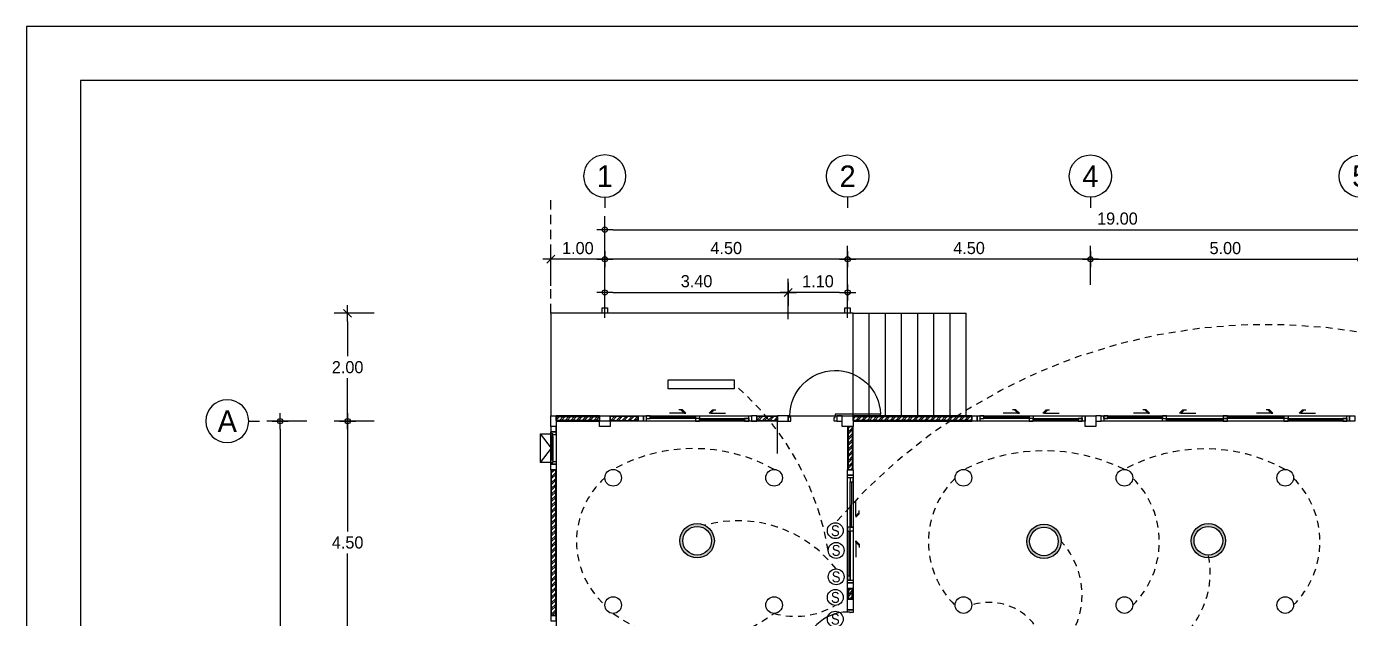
# Model space of a CAD drawing. Header units: inches. Extents: x -1366 to 1207, y -585 to 2554.
# Drawn here: x 657.51 to 682.05, y 2031.86 to 2042.84 of the extents above; entities that cross this region are included whole.
import ezdxf
from ezdxf.enums import TextEntityAlignment as Align

# ---------------------------------------------------------------- set-up
doc = ezdxf.new("R2010")
doc.units = ezdxf.units.IN
doc.header["$MEASUREMENT"] = 0
doc.header["$PDSIZE"] = 0.05
doc.linetypes.add('01-TOI$0$HIDDEN2', pattern=[0.1875, 0.125, -0.0625])
doc.linetypes.add('HIDDEN', pattern=[0.375, 0.25, -0.125])
doc.layers.get('0').update_dxf_attribs({"linetype": 'CONTINUOUS'})
doc.layers.get('DEFPOINTS').update_dxf_attribs({"linetype": 'CONTINUOUS'})
doc.layers.add('A-WALL', color=2, linetype='CONTINUOUS', lineweight=13)
doc.layers.add('Bodr A3', color=13, linetype='CONTINUOUS', plot=False)
for name, color, linetype in [('COLM', 3, 'CONTINUOUS'), ('DIM', 7, 'CONTINUOUS'), ('DIMS-BUBL', 5, 'CONTINUOUS'), ('DOOR', 7, 'CONTINUOUS'), ('DOOR_SWNG', 1, 'CONTINUOUS'), ('Floor-2', 9, 'CONTINUOUS'), ('GRID', 5, 'HIDDEN'), ('GRID-BUBL', 5, 'CONTINUOUS'), ('GRID-TEXT', 3, 'CONTINUOUS'), ('HEAD', 7, 'CONTINUOUS'), ('ID-LOOSE', 42, 'CONTINUOUS'), ('LAMP', 2, 'CONTINUOUS'), ('Stair-1', 6, 'CONTINUOUS'), ('TEXT', 4, 'CONTINUOUS'), ('WALL', 7, 'CONTINUOUS'), ('WALL_HATC', 251, 'CONTINUOUS'), ('wind', 7, 'CONTINUOUS')]:
    doc.layers.add(name, color=color, linetype=linetype)
doc.styles.add('cordia', font='CordiaUPC.ttf')
doc.styles.get("Standard").update_dxf_attribs({"font": 'CordiaUPC.ttf'})
doc.styles.add('style10', font='THSarabun.ttf')
doc.styles.add('style5', font='THSarabun.ttf')
doc.dimstyles.new('C-C100', dxfattribs={"dimtxt": 0.225, "dimasz": 0.15, "dimexe": 0.25, "dimexo": 0, "dimgap": 0.09, "dimtad": 1, "dimtih": 1, "dimtoh": 1, "dimzin": 0, "dimdsep": 46, "dimtxsty": 'style10', "dimblk1": 'B-2', "dimblk2": 'B-2', "dimsah": 1, "dimcen": 0.09, "dimdle": 0.18, "dimclrd": 1, "dimclre": 7, "dimclrt": 4, "dimadec": 0, "dimazin": 0, "dimtfac": 1, "dimtix": 1, "dimtmove": 2, "dimatfit": 3, "dimldrblk": 'B-2', "dimfxl": 1, "dimtolj": 1, "dimtzin": 0, "dimarcsym": 0})
doc.dimstyles.new('C-CC100', dxfattribs={"dimtxt": 0.225, "dimasz": 0.15, "dimexe": 0.25, "dimexo": 0, "dimgap": 0.09, "dimtad": 1, "dimtih": 1, "dimtoh": 1, "dimzin": 0, "dimdsep": 46, "dimtxsty": 'style10', "dimblk1": 'B-2', "dimblk2": 'B-2', "dimsah": 1, "dimcen": 0.09, "dimdle": 0.18, "dimclrd": 1, "dimclre": 7, "dimclrt": 2, "dimadec": 0, "dimazin": 0, "dimtfac": 1, "dimtix": 1, "dimtmove": 2, "dimatfit": 3, "dimldrblk": 'B-2', "dimfxl": 1, "dimtolj": 1, "dimtzin": 0, "dimarcsym": 0})
doc.dimstyles.new('C-L100', dxfattribs={"dimtxt": 0.225, "dimasz": 0.15, "dimexe": 0.25, "dimexo": 0, "dimgap": 0.09, "dimtad": 1, "dimtih": 1, "dimtoh": 1, "dimzin": 0, "dimdsep": 46, "dimtxsty": 'style10', "dimblk1": 'B-2', "dimblk2": 'B-3', "dimsah": 1, "dimcen": 0.09, "dimdle": 0.18, "dimclrd": 1, "dimclre": 7, "dimclrt": 4, "dimadec": 0, "dimazin": 0, "dimtfac": 1, "dimtix": 1, "dimtmove": 2, "dimatfit": 3, "dimldrblk": 'B-2', "dimfxl": 1, "dimtolj": 1, "dimtzin": 0, "dimarcsym": 0})

# ---------------------------------------------------------------- blocks, each defined once
blk = doc.blocks.new('B-2')
at = {"layer": 'DIM'}
blk.add_line((-1, 0), (1, 0), dxfattribs=at)
at = {"layer": 'DIM', "color": 2}
blk.add_line((0, 1), (0, -1), dxfattribs=at)
blk.add_circle((0, 0), 0.325, dxfattribs=at)
blk = doc.blocks.new('*D591')
at = {"layer": 'DEFPOINTS', "color": 0, "transparency": 16777216}
for p in [(663.462, 2035.518), (663.955, 2035.518), (663.955, 2031.018)]:
    blk.add_point(p, dxfattribs=at)
at = {"layer": 'DIM', "color": 7, "lineweight": -2, "transparency": 16777216}
for p, q in [((663.955, 2035.518), (663.212, 2035.518)), ((663.955, 2031.018), (663.212, 2031.018))]:
    blk.add_line(p, q, dxfattribs=at)
at = {"layer": 'DIM', "color": 1, "lineweight": -2, "transparency": 16777216}
for p, q in [((663.462, 2035.368), (663.462, 2033.474)), ((663.462, 2031.168), (663.462, 2033.062))]:
    blk.add_line(p, q, dxfattribs=at)
at = {"layer": 'DIM', "color": 1, "lineweight": -2, "transparency": 16777216, "xscale": 0.15, "yscale": 0.15, "zscale": 0.15}
for p, rotation in [((663.462, 2035.518), 90), ((663.462, 2031.018), 270)]:
    blk.add_blockref('B-2', p, dxfattribs=dict(at, rotation=rotation))
at = {"layer": 'DIM', "color": 4, "transparency": 16777216, "insert": (663.462, 2033.268), "char_height": 0.225, "attachment_point": 5, "style": 'style10'}
blk.add_mtext('\\A1;4.50', dxfattribs=at)
blk = doc.blocks.new('*D592')
at = {"layer": 'DEFPOINTS', "color": 0, "transparency": 16777216}
for p in [(687.229, 2039.068), (668.229, 2038.486), (687.229, 2038.486)]:
    blk.add_point(p, dxfattribs=at)
at = {"layer": 'DIM', "color": 7, "lineweight": -2, "transparency": 16777216}
for p, q in [((668.229, 2038.486), (668.229, 2039.318)), ((687.229, 2038.486), (687.229, 2039.318))]:
    blk.add_line(p, q, dxfattribs=at)
at = {"layer": 'DIM', "color": 1, "lineweight": -2, "transparency": 16777216}
blk.add_line((668.379, 2039.068), (687.079, 2039.068), dxfattribs=at)
at = {"layer": 'DIM', "color": 1, "lineweight": -2, "transparency": 16777216, "xscale": 0.15, "yscale": 0.15, "zscale": 0.15, "rotation": 180}
blk.add_blockref('B-2', (668.229, 2039.068), dxfattribs=at)
at = {"layer": 'DIM', "color": 1, "lineweight": -2, "transparency": 16777216, "xscale": 0.15, "yscale": 0.15, "zscale": 0.15}
blk.add_blockref('B-2', (687.229, 2039.068), dxfattribs=at)
at = {"layer": 'DIM', "color": 2, "transparency": 16777216, "insert": (677.729, 2039.273), "char_height": 0.225, "attachment_point": 5, "style": 'style10'}
blk.add_mtext('\\A1;19.00', dxfattribs=at)
blk = doc.blocks.new('*D593')
at = {"layer": 'DEFPOINTS', "color": 0, "transparency": 16777216}
for p in [(668.229, 2038.521), (668.229, 2038.028), (672.729, 2038.048)]:
    blk.add_point(p, dxfattribs=at)
at = {"layer": 'DIM', "color": 7, "lineweight": -2, "transparency": 16777216}
for p, q in [((668.229, 2038.028), (668.229, 2038.771)), ((672.729, 2038.048), (672.729, 2038.771))]:
    blk.add_line(p, q, dxfattribs=at)
at = {"layer": 'DIM', "color": 1, "lineweight": -2, "transparency": 16777216}
blk.add_line((672.579, 2038.521), (668.379, 2038.521), dxfattribs=at)
at = {"layer": 'DIM', "color": 1, "lineweight": -2, "transparency": 16777216, "xscale": 0.15, "yscale": 0.15, "zscale": 0.15, "rotation": 180}
blk.add_blockref('B-2', (668.229, 2038.521), dxfattribs=at)
at = {"layer": 'DIM', "color": 1, "lineweight": -2, "transparency": 16777216, "xscale": 0.15, "yscale": 0.15, "zscale": 0.15}
blk.add_blockref('B-2', (672.729, 2038.521), dxfattribs=at)
at = {"layer": 'DIM', "color": 4, "transparency": 16777216, "insert": (670.479, 2038.727), "char_height": 0.225, "attachment_point": 5, "style": 'style10'}
blk.add_mtext('\\A1;4.50', dxfattribs=at)
blk = doc.blocks.new('S-BBUP')
at = {"layer": 'GRID-BUBL'}
blk.add_line((0, 0.25), (0, 0), dxfattribs=at)
blk.add_circle((0, 0.75), 0.5, dxfattribs=at)
at = {"layer": 'GRID-TEXT'}
blk.add_attdef('X', text='', height=0.5, dxfattribs=at).set_placement((0, 0.75), align=Align.MIDDLE)
blk = doc.blocks.new('*D594')
at = {"layer": 'DEFPOINTS', "color": 0, "transparency": 16777216}
for p in [(672.729, 2038.521), (672.729, 2038.028), (677.229, 2038.048)]:
    blk.add_point(p, dxfattribs=at)
at = {"layer": 'DIM', "color": 7, "lineweight": -2, "transparency": 16777216}
for p, q in [((672.729, 2038.028), (672.729, 2038.771)), ((677.229, 2038.048), (677.229, 2038.771))]:
    blk.add_line(p, q, dxfattribs=at)
at = {"layer": 'DIM', "color": 1, "lineweight": -2, "transparency": 16777216}
blk.add_line((677.079, 2038.521), (672.879, 2038.521), dxfattribs=at)
at = {"layer": 'DIM', "color": 1, "lineweight": -2, "transparency": 16777216, "xscale": 0.15, "yscale": 0.15, "zscale": 0.15, "rotation": 180}
blk.add_blockref('B-2', (672.729, 2038.521), dxfattribs=at)
at = {"layer": 'DIM', "color": 1, "lineweight": -2, "transparency": 16777216, "xscale": 0.15, "yscale": 0.15, "zscale": 0.15}
blk.add_blockref('B-2', (677.229, 2038.521), dxfattribs=at)
at = {"layer": 'DIM', "color": 4, "transparency": 16777216, "insert": (674.979, 2038.727), "char_height": 0.225, "attachment_point": 5, "style": 'style10'}
blk.add_mtext('\\A1;4.50', dxfattribs=at)
blk = doc.blocks.new('*D596')
at = {"layer": 'DEFPOINTS', "color": 0, "transparency": 16777216}
for p in [(662.212, 2035.518), (662.705, 2035.518), (662.705, 2020.018)]:
    blk.add_point(p, dxfattribs=at)
at = {"layer": 'DIM', "color": 7, "lineweight": -2, "transparency": 16777216}
for p, q in [((662.705, 2035.518), (661.962, 2035.518)), ((662.705, 2020.018), (661.962, 2020.018))]:
    blk.add_line(p, q, dxfattribs=at)
at = {"layer": 'DIM', "color": 1, "lineweight": -2, "transparency": 16777216}
for p, q in [((662.212, 2035.368), (662.212, 2027.973)), ((662.212, 2020.168), (662.212, 2027.563))]:
    blk.add_line(p, q, dxfattribs=at)
at = {"layer": 'DIM', "color": 1, "lineweight": -2, "transparency": 16777216, "xscale": 0.15, "yscale": 0.15, "zscale": 0.15}
for p, rotation in [((662.212, 2035.518), 90), ((662.212, 2020.018), 270)]:
    blk.add_blockref('B-2', p, dxfattribs=dict(at, rotation=rotation))
at = {"layer": 'DIM', "color": 2, "transparency": 16777216, "insert": (662.212, 2027.768), "char_height": 0.225, "attachment_point": 5, "style": 'style10'}
blk.add_mtext('\\A1;15.50', dxfattribs=at)
blk = doc.blocks.new('B-3')
at = {"layer": 'DIM'}
blk.add_line((-1, 0), (1, 0), dxfattribs=at)
at = {"layer": 'DIM', "color": 7}
blk.add_line((-0.49, -0.49), (0.49, 0.49), dxfattribs=at)
blk = doc.blocks.new('*D598')
at = {"layer": 'DEFPOINTS', "color": 0, "transparency": 16777216}
for p in [(667.229, 2038.521), (667.229, 2038.028), (668.229, 2038.048)]:
    blk.add_point(p, dxfattribs=at)
at = {"layer": 'DIM', "color": 7, "lineweight": -2, "transparency": 16777216}
for p, q in [((667.229, 2038.028), (667.229, 2038.771)), ((668.229, 2038.048), (668.229, 2038.771))]:
    blk.add_line(p, q, dxfattribs=at)
at = {"layer": 'DIM', "color": 1, "lineweight": -2, "transparency": 16777216}
blk.add_line((668.079, 2038.521), (667.379, 2038.521), dxfattribs=at)
at = {"layer": 'DIM', "color": 1, "lineweight": -2, "transparency": 16777216, "xscale": 0.15, "yscale": 0.15, "zscale": 0.15}
blk.add_blockref('B-2', (668.229, 2038.521), dxfattribs=at)
at = {"layer": 'DIM', "color": 1, "lineweight": -2, "transparency": 16777216, "xscale": 0.15, "yscale": 0.15, "zscale": 0.15, "rotation": 180}
blk.add_blockref('B-3', (667.229, 2038.521), dxfattribs=at)
at = {"layer": 'DIM', "color": 4, "transparency": 16777216, "insert": (667.729, 2038.726), "char_height": 0.225, "attachment_point": 5, "style": 'style10'}
blk.add_mtext('\\A1;1.00', dxfattribs=at)
blk = doc.blocks.new('*D603')
at = {"layer": 'DEFPOINTS', "color": 0, "transparency": 16777216}
for p in [(671.629, 2038.09), (671.629, 2037.905), (672.729, 2037.433)]:
    blk.add_point(p, dxfattribs=at)
at = {"layer": 'DIM', "color": 7, "lineweight": -2, "transparency": 16777216}
for p, q in [((671.629, 2038.09), (671.629, 2037.655)), ((672.729, 2037.433), (672.729, 2038.155))]:
    blk.add_line(p, q, dxfattribs=at)
at = {"layer": 'DIM', "color": 1, "lineweight": -2, "transparency": 16777216}
blk.add_line((672.579, 2037.905), (671.779, 2037.905), dxfattribs=at)
at = {"layer": 'DIM', "color": 1, "lineweight": -2, "transparency": 16777216, "xscale": 0.15, "yscale": 0.15, "zscale": 0.15, "rotation": 180}
blk.add_blockref('B-3', (671.629, 2037.905), dxfattribs=at)
at = {"layer": 'DIM', "color": 1, "lineweight": -2, "transparency": 16777216, "xscale": 0.15, "yscale": 0.15, "zscale": 0.15}
blk.add_blockref('B-2', (672.729, 2037.905), dxfattribs=at)
at = {"layer": 'DIM', "color": 4, "transparency": 16777216, "insert": (672.179, 2038.11), "char_height": 0.225, "attachment_point": 5, "style": 'style10'}
blk.add_mtext('\\A1;1.10', dxfattribs=at)
blk = doc.blocks.new('*D604')
at = {"layer": 'DEFPOINTS', "color": 0, "transparency": 16777216}
for p in [(671.629, 2037.905), (668.229, 2037.433), (671.629, 2037.412)]:
    blk.add_point(p, dxfattribs=at)
at = {"layer": 'DIM', "color": 7, "lineweight": -2, "transparency": 16777216}
for p, q in [((668.229, 2037.433), (668.229, 2038.155)), ((671.629, 2037.412), (671.629, 2038.155))]:
    blk.add_line(p, q, dxfattribs=at)
at = {"layer": 'DIM', "color": 1, "lineweight": -2, "transparency": 16777216}
blk.add_line((668.379, 2037.905), (671.479, 2037.905), dxfattribs=at)
at = {"layer": 'DIM', "color": 1, "lineweight": -2, "transparency": 16777216, "xscale": 0.15, "yscale": 0.15, "zscale": 0.15, "rotation": 180}
blk.add_blockref('B-2', (668.229, 2037.905), dxfattribs=at)
at = {"layer": 'DIM', "color": 1, "lineweight": -2, "transparency": 16777216, "xscale": 0.15, "yscale": 0.15, "zscale": 0.15}
blk.add_blockref('B-3', (671.629, 2037.905), dxfattribs=at)
at = {"layer": 'DIM', "color": 4, "transparency": 16777216, "insert": (669.929, 2038.112), "char_height": 0.225, "attachment_point": 5, "style": 'style10'}
blk.add_mtext('\\A1;3.40', dxfattribs=at)
blk = doc.blocks.new('*D605')
at = {"layer": 'DEFPOINTS', "color": 0, "transparency": 16777216}
for p in [(682.229, 2038.521), (677.229, 2038.048), (682.229, 2038.028)]:
    blk.add_point(p, dxfattribs=at)
at = {"layer": 'DIM', "color": 7, "lineweight": -2, "transparency": 16777216}
for p, q in [((677.229, 2038.048), (677.229, 2038.771)), ((682.229, 2038.028), (682.229, 2038.771))]:
    blk.add_line(p, q, dxfattribs=at)
at = {"layer": 'DIM', "color": 1, "lineweight": -2, "transparency": 16777216}
blk.add_line((677.379, 2038.521), (682.079, 2038.521), dxfattribs=at)
at = {"layer": 'DIM', "color": 1, "lineweight": -2, "transparency": 16777216, "xscale": 0.15, "yscale": 0.15, "zscale": 0.15, "rotation": 180}
blk.add_blockref('B-2', (677.229, 2038.521), dxfattribs=at)
at = {"layer": 'DIM', "color": 1, "lineweight": -2, "transparency": 16777216, "xscale": 0.15, "yscale": 0.15, "zscale": 0.15}
blk.add_blockref('B-2', (682.229, 2038.521), dxfattribs=at)
at = {"layer": 'DIM', "color": 4, "transparency": 16777216, "insert": (679.729, 2038.726), "char_height": 0.225, "attachment_point": 5, "style": 'style10'}
blk.add_mtext('\\A1;5.00', dxfattribs=at)
blk = doc.blocks.new('*D610')
at = {"layer": 'DEFPOINTS', "color": 0, "transparency": 16777216}
for p in [(663.462, 2037.518), (663.955, 2037.518), (663.955, 2035.518)]:
    blk.add_point(p, dxfattribs=at)
at = {"layer": 'DIM', "color": 7, "lineweight": -2, "transparency": 16777216}
for p, q in [((663.955, 2037.518), (663.212, 2037.518)), ((663.955, 2035.518), (663.212, 2035.518))]:
    blk.add_line(p, q, dxfattribs=at)
at = {"layer": 'DIM', "color": 1, "lineweight": -2, "transparency": 16777216}
for p, q in [((663.462, 2037.368), (663.462, 2036.723)), ((663.462, 2035.668), (663.462, 2036.313))]:
    blk.add_line(p, q, dxfattribs=at)
at = {"layer": 'DIM', "color": 1, "lineweight": -2, "transparency": 16777216, "xscale": 0.15, "yscale": 0.15, "zscale": 0.15}
for name, p, rotation in [('B-3', (663.462, 2037.518), 90), ('B-2', (663.462, 2035.518), 270)]:
    blk.add_blockref(name, p, dxfattribs=dict(at, rotation=rotation))
at = {"layer": 'DIM', "color": 4, "transparency": 16777216, "insert": (663.462, 2036.518), "char_height": 0.225, "attachment_point": 5, "style": 'style10'}
blk.add_mtext('\\A1;2.00', dxfattribs=at)
blk = doc.blocks.new('DR090SL2')
at = {"layer": 'DOOR'}
for points in [[(-0.41, 0.87), (-0.38, 0.87), (-0.38, 0.05), (-0.41, 0.05)], [(-0.41, 0.05), (-0.45, 0.05), (-0.45, -0.05), (-0.4, -0.05), (-0.4, 0.01), (-0.41, 0.01)], [(0.4, 0), (0.4, 0.01), (0.41, 0.01), (0.41, 0.05), (0.45, 0.05), (0.45, -0.05), (0.4, -0.05), (0.4, 0.01)]]:
    blk.add_lwpolyline(points, close=True, dxfattribs=at)
at = {"layer": 'DOOR_SWNG'}
blk.add_arc((-0.41, 0.05), 0.82, 0, 87.9033, dxfattribs=at)
blk = doc.blocks.new('DR090SL1')
at = {"layer": 'DOOR'}
for points in [[(-0.42, 0.05), (-1.26, 0.05), (-1.26, 0.08), (-0.42, 0.08)], [(-0.45, 0.05), (-0.45, -0.05), (-0.4, -0.05), (-0.4, 0.02), (-0.42, 0.02), (-0.42, 0.05)], [(0.45, 0.05), (0.45, -0.05), (0.4, -0.05), (0.4, 0.02), (0.42, 0.02), (0.42, 0.05)]]:
    blk.add_lwpolyline(points, close=True, dxfattribs=at)
at = {"layer": 'DOOR', "color": 15}
blk.add_arc((-0.42, 0.05), 0.84, 0, 177.9533, dxfattribs=at)
blk = doc.blocks.new('e1')
at = {"layer": 'LAMP'}
h = blk.add_hatch(color=3, dxfattribs=at)
h.paths.add_polyline_path([(98.262, 91.067, 1), (98.562, 91.067, 1)])
h.paths.add_polyline_path([(98.537, 91.067, -1), (98.287, 91.067, -1)], flags=16)
for radius in [0.15, 0.125]:
    blk.add_circle((98.412, 91.067), radius, dxfattribs=at)

msp = doc.modelspace()

# ---------------------------------------------------------------- hatches: boundary and pattern name
at = {"layer": 'WALL_HATC'}
h = msp.add_hatch(dxfattribs=at)
h.set_pattern_fill('ANSI32', color=256, scale=0.2, angle=0.00305, style=0)
h.set_pattern_definition([(224.99694, (653.544645, 2043.92917), (0.05303017, -0.05303585), []), (224.99694, (653.50929, 2043.92917), (0.05303017, -0.05303585), [])])
h.paths.add_polyline_path([(667.3285, 2035.6032), (668.1285, 2035.6032), (668.1285, 2035.5332), (667.3285, 2035.5332)])
h = msp.add_hatch(dxfattribs=at)
h.set_pattern_fill('ANSI32', color=256, scale=0.2, angle=0.00764, style=0)
h.set_pattern_definition([(45.00764, (684.317584, 2040.80048), (-0.05304008, 0.05302594), []), (45.00764, (684.35294, 2040.800485), (-0.05304008, 0.05302594), [])])
h.paths.add_polyline_path([(668.3285, 2035.5332), (668.8452, 2035.5333), (668.8452, 2035.6033), (668.3285, 2035.6032)])
h = msp.add_hatch(dxfattribs=at)
h.set_pattern_fill('ANSI32', color=256, scale=0.2, angle=0.00764, style=0)
h.set_pattern_definition([(45.00764, (686.91759, 2040.80049), (-0.05304008, 0.05302594), []), (45.00764, (686.95294, 2040.8005), (-0.05304008, 0.05302594), [])])
h.paths.add_polyline_path([(671.0452, 2035.5333), (671.4285, 2035.5333), (671.4285, 2035.6033), (671.0452, 2035.6033)])
h = msp.add_hatch(dxfattribs=at)
h.set_pattern_fill('ANSI32', color=256, scale=0.2, angle=179.99236, style=0)
h.set_pattern_definition([(45.00764, (689.06759, 2040.800485), (-0.05304008, 0.05302594), []), (45.00764, (689.10295, 2040.80049), (-0.05304008, 0.05302594), [])])
h.paths.add_polyline_path([(675.0285, 2035.5332), (672.8285, 2035.5332), (672.8285, 2035.6032), (675.0285, 2035.6033)])
h = msp.add_hatch(dxfattribs=at)
h.set_pattern_fill('ANSI32', color=256, scale=0.2, angle=360, style=0)
h.set_pattern_definition([(45, (2420.38635, 2257.8401), (-0.0530330086, 0.0530330086), []), (45, (2420.421705, 2257.8401), (-0.0530330086, 0.0530330086), [])])
h.paths.add_polyline_path([(672.7436, 2034.6182), (672.7435, 2035.4182), (672.8135, 2035.4182), (672.8136, 2034.6182)])
h = msp.add_hatch(dxfattribs=at)
h.set_pattern_fill('ANSI32', color=256, scale=0.2, angle=360, style=0)
h.set_pattern_definition([(45, (673.33546, 2032.413), (-0.053033, 0.053033), []), (45, (673.37081, 2032.413), (-0.053033, 0.053033), [])])
h.paths.add_polyline_path([(667.2435, 2031.9182), (667.2435, 2034.6183), (667.3135, 2034.6183), (667.3135, 2031.9182)])
h = msp.add_hatch(dxfattribs=at)
h.set_pattern_fill('ANSI32', color=256, scale=0.2, angle=179.99694, style=0)
h.set_pattern_definition([(224.99694, (639.76179, 2041.39834), (0.05303018, -0.05303584), []), (224.99694, (639.72643, 2041.398344), (0.05303018, -0.05303584), [])])
h.paths.add_polyline_path([(672.8135, 2032.2182), (672.8135, 2032.4182), (672.7435, 2032.4182), (672.7435, 2032.2182)])

# ---------------------------------------------------------------- linework, layer by layer
at = {"lineweight": 30}
msp.add_lwpolyline([(669.4002, 2036.2846), (670.6242, 2036.2846), (670.6242, 2036.1186), (669.4002, 2036.1186)], close=True, dxfattribs=at)
at = {"color": 1, "lineweight": 25}
for centre in [(668.3832, 2034.4687), (671.365, 2034.4687), (674.8757, 2034.4687), (677.8576, 2034.4687), (680.8394, 2034.4687), (668.3832, 2032.1092), (671.365, 2032.1092), (674.8757, 2032.1092), (677.8576, 2032.1092), (680.8394, 2032.1092)]:
    msp.add_circle(centre, 0.1542, dxfattribs=at)
at = {"color": 1}
for centre in [(672.5003, 2033.4875), (672.5154, 2033.1216), (672.5154, 2032.6314), (672.5003, 2032.2505), (672.5003, 2031.8468)]:
    msp.add_circle(centre, 0.147, dxfattribs=at)
at = {"layer": 'Bodr A3'}
msp.add_lwpolyline([(657.5103, 2013.1357), (699.5103, 2013.1357), (699.5103, 2042.8357), (657.5103, 2042.8357)], close=True, dxfattribs=at)
at = {"layer": 'COLM'}
for points in [[(668.2785, 2037.6182), (668.2785, 2037.5182), (668.1785, 2037.5182), (668.1785, 2037.6182)], [(672.7785, 2037.6182), (672.7785, 2037.5182), (672.6785, 2037.5182), (672.6785, 2037.6182)], [(668.3285, 2035.6182), (668.3285, 2035.4182), (668.1285, 2035.4182), (668.1285, 2035.6182)], [(672.8285, 2035.6182), (672.8285, 2035.4182), (672.6285, 2035.4182), (672.6285, 2035.6182)], [(677.3285, 2035.6182), (677.3285, 2035.4182), (677.1285, 2035.4182), (677.1285, 2035.6182)]]:
    msp.add_lwpolyline(points, close=True, dxfattribs=at)
at = {"layer": 'Floor-2'}
msp.add_line((671.6585, 2035.6183), (672.4985, 2035.6183), dxfattribs=at)
msp.add_lwpolyline([(672.8285, 2035.6182), (672.8285, 2037.5182), (667.2285, 2037.5182), (667.2285, 2035.6182)], dxfattribs=at)
at = {"layer": 'GRID', "ltscale": 0.7}
msp.add_line((667.2285, 2037.5182), (667.2285, 2039.6693), dxfattribs=at)
at = {"layer": 'HEAD', "color": 5}
msp.add_lwpolyline([(658.5103, 2016.2083), (698.5103, 2016.2083), (698.5103, 2041.8357), (658.5103, 2041.8357)], close=True, dxfattribs=at)
at = {"layer": 'ID-LOOSE'}
msp.add_lwpolyline([(671.4285, 2034.9183), (671.4285, 2035.5183), (667.3285, 2035.5183), (667.3285, 2031.1182), (667.9285, 2031.1182)], dxfattribs=at)
at = {"layer": 'Stair-1'}
for p, q in [((672.8285, 2037.5182), (674.9285, 2037.5182)), ((673.1285, 2035.6182), (673.1285, 2037.5182)), ((673.4285, 2035.6183), (673.4285, 2037.5182)), ((673.7285, 2035.6183), (673.7285, 2037.5183)), ((674.0285, 2035.6183), (674.0285, 2037.5183)), ((674.3285, 2035.6183), (674.3285, 2037.5183)), ((674.6285, 2035.6183), (674.6285, 2037.5183)), ((674.9285, 2035.6183), (674.9285, 2037.5182))]:
    msp.add_line(p, q, dxfattribs=at)
at = {"layer": 'WALL'}
for points in [[(667.3285, 2035.4183), (667.2285, 2035.4183), (667.2285, 2035.6182), (667.3285, 2035.6182)], [(668.1285, 2035.6182), (667.3285, 2035.6182), (667.3285, 2035.5182), (668.1285, 2035.5182)], [(668.3285, 2035.6182), (668.8452, 2035.6183), (668.8452, 2035.5183), (668.3285, 2035.5182)], [(668.9452, 2035.5182), (668.8452, 2035.5182), (668.8452, 2035.6183), (668.9452, 2035.6183)], [(670.9452, 2035.5182), (671.0452, 2035.5182), (671.0452, 2035.6182), (670.9452, 2035.6182)], [(671.0452, 2035.6183), (671.4285, 2035.6183), (671.4285, 2035.5183), (671.0452, 2035.5183)], [(671.6285, 2035.5183), (671.6285, 2035.6183), (671.4285, 2035.6183), (671.4285, 2035.5183)], [(672.5285, 2035.5183), (672.6285, 2035.5183), (672.6285, 2035.6182), (672.5285, 2035.6182)], [(675.0285, 2035.6183), (672.8285, 2035.6182), (672.8285, 2035.5182), (675.0285, 2035.5183)], [(675.0285, 2035.5183), (675.0285, 2035.6183), (675.1285, 2035.6183), (675.1285, 2035.5183)], [(677.3285, 2035.6182), (677.3285, 2035.5182), (677.4285, 2035.5182), (677.4285, 2035.6182)], [(682.1285, 2035.6182), (682.1285, 2035.5182), (682.0285, 2035.5182), (682.0285, 2035.6182)], [(667.2285, 2035.4183), (667.2285, 2035.3183), (667.3285, 2035.3183), (667.3285, 2035.4183)], [(672.8286, 2034.6182), (672.8285, 2035.4182), (672.7285, 2035.4182), (672.7286, 2034.6182)], [(667.2285, 2034.6183), (667.2285, 2034.7183), (667.3285, 2034.7183), (667.3285, 2034.6183)], [(667.3285, 2031.9182), (667.3285, 2034.6183), (667.2285, 2034.6183), (667.2285, 2031.9182)], [(672.7286, 2034.6182), (672.8286, 2034.6182), (672.8286, 2034.5182), (672.7286, 2034.5182)], [(672.8285, 2032.4182), (672.7285, 2032.4182), (672.7285, 2032.5182), (672.8285, 2032.5182)], [(672.8285, 2032.4182), (672.8285, 2032.2182), (672.7285, 2032.2182), (672.7285, 2032.4182)], [(672.8285, 2032.0182), (672.7285, 2032.0182), (672.7285, 2032.2182), (672.8285, 2032.2182)], [(667.3285, 2031.8182), (667.3285, 2031.9182), (667.2285, 2031.9182), (667.2285, 2031.8182)]]:
    msp.add_lwpolyline(points, close=True, dxfattribs=at)
at = {"layer": 'WALL', "color": 0, "linetype": '01-TOI$0$HIDDEN2'}
for centre, radius, start, end in [((680.4905, 2026.7906), 10.5206, 71.04817, 139.41893), ((667.2531, 2032.2586), 5.1876, 9.57609, 49.47025), ((669.8741, 2031.9471), 3.0632, 60.87493, 119.12507), ((679.3485, 2031.9083), 3.0971, 61.22393, 118.77607), ((676.3709, 2031.5962), 3.3722, 63.84086, 116.1672), ((669.2931, 2033.289), 1.5888, 132.049, 227.951), ((675.8805, 2033.2813), 1.654, 134.49725, 225.50275), ((676.8525, 2033.2848), 1.654, 314.49725, 45.50275), ((679.8288, 2033.2848), 1.654, 314.49725, 45.50275), ((670.6994, 2031.3809), 2.2915, 37.58042, 105.682), ((675.6166, 2032.2978), 1.4576, 319.48962, 42.84489), ((677.8266, 2032.704), 1.6213, 247.61178, 11.805), ((671.7604, 2033.3462), 1.4463, 254.13644, 300.77236), ((675.3498, 2031.0987), 1.0599, 13.89812, 107.56372), ((669.8741, 2033.9391), 2.4818, 233.07711, 306.92289)]:
    msp.add_arc(centre, radius, start, end, dxfattribs=at)
at = {"layer": 'WALL_HATC'}
for points in [[(667.3285, 2035.6032), (668.1285, 2035.6032), (668.1285, 2035.5332), (667.3285, 2035.5332), (667.3285, 2035.6032)], [(672.8135, 2032.2182), (672.8135, 2032.4182), (672.7435, 2032.4182), (672.7435, 2032.2182), (672.8135, 2032.2182)]]:
    msp.add_lwpolyline(points, dxfattribs=at)
for points in [[(668.3285, 2035.5332), (668.8452, 2035.5333), (668.8452, 2035.6033), (668.3285, 2035.6032)], [(671.0452, 2035.5333), (671.4285, 2035.5333), (671.4285, 2035.6033), (671.0452, 2035.6033)], [(675.0285, 2035.5332), (672.8285, 2035.5332), (672.8285, 2035.6032), (675.0285, 2035.6033)], [(672.7436, 2034.6182), (672.7435, 2035.4182), (672.8135, 2035.4182), (672.8136, 2034.6182)], [(667.2435, 2031.9182), (667.2435, 2034.6183), (667.3135, 2034.6183), (667.3135, 2031.9182)]]:
    msp.add_lwpolyline(points, close=True, dxfattribs=at)
at = {"layer": 'wind'}
for p, q in [((669.9077, 2035.5933), (669.0702, 2035.5933)), ((669.9827, 2035.5433), (670.8202, 2035.5433)), ((676.091, 2035.5933), (675.2535, 2035.5933)), ((676.166, 2035.5433), (677.0035, 2035.5433)), ((678.566, 2035.5932), (677.5535, 2035.5932)), ((678.641, 2035.5432), (679.691, 2035.5432)), ((680.816, 2035.5932), (679.766, 2035.5932)), ((680.891, 2035.5432), (681.9035, 2035.5432)), ((672.8035, 2033.5557), (672.8036, 2034.3932)), ((672.7535, 2033.4807), (672.7536, 2032.6432))]:
    msp.add_line(p, q, dxfattribs=at)
at = {"layer": 'wind', "color": 8}
for p, q in [((669.6994, 2035.6683), (669.4266, 2035.6683)), ((670.191, 2035.6683), (670.4638, 2035.6683)), ((675.8827, 2035.6683), (675.6099, 2035.6683)), ((676.3743, 2035.6683), (676.6472, 2035.6683)), ((678.2975, 2035.6683), (678.0247, 2035.6683)), ((678.9096, 2035.6683), (679.1824, 2035.6683)), ((680.5805, 2035.6682), (680.3077, 2035.6682)), ((681.1266, 2035.6682), (681.3994, 2035.6682)), ((672.8786, 2033.7641), (672.8786, 2034.0369)), ((672.8786, 2033.2724), (672.8786, 2032.9996))]:
    msp.add_line(p, q, dxfattribs=at)
at = {"layer": 'wind', "color": 8, "linetype": 'Continuous'}
for p, q in [((667.2285, 2035.2333), (667.2285, 2034.8033)), ((667.2635, 2035.2333), (667.2635, 2034.8033))]:
    msp.add_line(p, q, dxfattribs=at)
at = {"layer": 'wind', "color": 8}
for points in [[(669.6375, 2035.7301), (669.6994, 2035.6683), (669.7277, 2035.6683), (669.6658, 2035.7301), (669.6375, 2035.7301), (669.6027, 2035.7301)], [(670.2529, 2035.7301), (670.191, 2035.6683), (670.1627, 2035.6683), (670.2246, 2035.7301), (670.2529, 2035.7301), (670.2877, 2035.7301)], [(675.8208, 2035.7301), (675.8827, 2035.6683), (675.911, 2035.6683), (675.8491, 2035.7301), (675.8208, 2035.7301), (675.786, 2035.7301)], [(676.4362, 2035.7301), (676.3743, 2035.6683), (676.3461, 2035.6683), (676.4079, 2035.7301), (676.4362, 2035.7301), (676.4711, 2035.7301)], [(678.2356, 2035.7301), (678.2975, 2035.6683), (678.3258, 2035.6683), (678.2639, 2035.7301), (678.2356, 2035.7301), (678.2008, 2035.7301)], [(678.9714, 2035.7301), (678.9096, 2035.6683), (678.8813, 2035.6683), (678.9431, 2035.7301), (678.9714, 2035.7301), (679.0063, 2035.7301)], [(680.5186, 2035.7301), (680.5805, 2035.6682), (680.6088, 2035.6682), (680.5469, 2035.7301), (680.5186, 2035.7301), (680.4838, 2035.7301)], [(681.1884, 2035.7301), (681.1266, 2035.6682), (681.0983, 2035.6682), (681.1602, 2035.7301), (681.1884, 2035.7301), (681.2233, 2035.7301)], [(672.9404, 2033.8259), (672.8786, 2033.7641), (672.8786, 2033.7358), (672.9404, 2033.7977), (672.9404, 2033.8259), (672.9404, 2033.8608)], [(672.9404, 2033.2106), (672.8786, 2033.2724), (672.8786, 2033.3007), (672.9404, 2033.2388), (672.9404, 2033.2106), (672.9404, 2033.1757)]]:
    msp.add_lwpolyline(points, dxfattribs=at)
at = {"layer": 'wind'}
for points in [[(668.9452, 2035.6183), (668.9952, 2035.6183), (668.9952, 2035.5183), (668.9452, 2035.5183)], [(668.9952, 2035.5683), (669.0702, 2035.5683), (669.0702, 2035.6183), (668.9952, 2035.6183)], [(669.9827, 2035.5683), (669.9077, 2035.5683), (669.9077, 2035.6183), (669.9827, 2035.6183)], [(669.9827, 2035.5683), (669.9077, 2035.5683), (669.9077, 2035.5183), (669.9827, 2035.5183)], [(670.8952, 2035.5683), (670.8202, 2035.5683), (670.8202, 2035.5183), (670.8952, 2035.5183)], [(670.8952, 2035.6182), (670.9452, 2035.6182), (670.9452, 2035.5182), (670.8952, 2035.5182)], [(675.1285, 2035.6183), (675.1785, 2035.6183), (675.1785, 2035.5183), (675.1285, 2035.5183)], [(675.1785, 2035.5683), (675.2535, 2035.5683), (675.2535, 2035.6183), (675.1785, 2035.6183)], [(676.166, 2035.5683), (676.091, 2035.5683), (676.091, 2035.6183), (676.166, 2035.6183)], [(676.166, 2035.5683), (676.091, 2035.5683), (676.091, 2035.5183), (676.166, 2035.5183)], [(677.0785, 2035.5683), (677.0035, 2035.5683), (677.0035, 2035.5183), (677.0785, 2035.5183)], [(677.0785, 2035.6182), (677.1285, 2035.6182), (677.1285, 2035.5182), (677.0785, 2035.5182)], [(677.4285, 2035.6182), (677.4785, 2035.6182), (677.4785, 2035.5182), (677.4285, 2035.5182)], [(677.4785, 2035.5682), (677.5535, 2035.5682), (677.5535, 2035.6182), (677.4785, 2035.6182)], [(678.566, 2035.5682), (678.641, 2035.5682), (678.641, 2035.6182), (678.566, 2035.6182)], [(678.566, 2035.5682), (678.641, 2035.5682), (678.641, 2035.5182), (678.566, 2035.5182)], [(679.691, 2035.5682), (679.766, 2035.5682), (679.766, 2035.6182), (679.691, 2035.6182)], [(679.766, 2035.5682), (679.691, 2035.5682), (679.691, 2035.5182), (679.766, 2035.5182)], [(680.891, 2035.5682), (680.816, 2035.5682), (680.816, 2035.6182), (680.891, 2035.6182)], [(680.891, 2035.5682), (680.816, 2035.5682), (680.816, 2035.5182), (680.891, 2035.5182)], [(681.9785, 2035.5682), (681.9035, 2035.5682), (681.9035, 2035.5182), (681.9785, 2035.5182)], [(681.9785, 2035.6182), (682.0285, 2035.6182), (682.0285, 2035.5182), (681.9785, 2035.5182)], [(667.2285, 2035.3183), (667.2285, 2035.2833), (667.2665, 2035.2833), (667.2665, 2035.2683), (667.3285, 2035.2683), (667.3285, 2035.3183)], [(667.2285, 2035.2833), (667.2285, 2035.2333), (667.2635, 2035.2333), (667.2635, 2035.2833)], [(667.2285, 2034.7533), (667.2285, 2034.8033), (667.2635, 2034.8033), (667.2635, 2034.7533)], [(667.2285, 2034.7183), (667.2285, 2034.7533), (667.2665, 2034.7533), (667.2665, 2034.7683), (667.3285, 2034.7683), (667.3285, 2034.7183)], [(672.8286, 2034.5182), (672.8286, 2034.4682), (672.7286, 2034.4682), (672.7286, 2034.5182)], [(672.7786, 2034.4682), (672.7786, 2034.3932), (672.8286, 2034.3932), (672.8286, 2034.4682)], [(672.7785, 2033.4807), (672.7785, 2033.5557), (672.7285, 2033.5557), (672.7285, 2033.4807)], [(672.7785, 2033.4807), (672.7785, 2033.5557), (672.8285, 2033.5557), (672.8285, 2033.4807)], [(672.8285, 2032.5682), (672.8285, 2032.5182), (672.7285, 2032.5182), (672.7285, 2032.5682)], [(672.7786, 2032.5682), (672.7786, 2032.6432), (672.7286, 2032.6432), (672.7286, 2032.5682)]]:
    msp.add_lwpolyline(points, close=True, dxfattribs=at)
at = {"layer": 'wind', "color": 8}
for points in [[(668.9452, 2035.6183), (670.9452, 2035.6182), (670.9452, 2035.5182), (668.9452, 2035.5183)], [(669.9077, 2035.5683), (669.0702, 2035.5683), (669.0702, 2035.6183), (669.9077, 2035.6183)], [(670.8952, 2035.5183), (669.9827, 2035.5183), (669.9827, 2035.5683), (670.8952, 2035.5683)], [(675.1285, 2035.6183), (677.1285, 2035.6182), (677.1285, 2035.5182), (675.1285, 2035.5183)], [(676.091, 2035.5683), (675.2535, 2035.5683), (675.2535, 2035.6183), (676.091, 2035.6183)], [(677.0785, 2035.5183), (676.166, 2035.5183), (676.166, 2035.5683), (677.0785, 2035.5683)], [(677.4285, 2035.6182), (682.0285, 2035.6182), (682.0285, 2035.5182), (677.4285, 2035.5182)], [(677.4785, 2035.6182), (678.566, 2035.6182), (678.566, 2035.5682), (677.4785, 2035.5682)], [(678.641, 2035.5682), (679.691, 2035.5682), (679.691, 2035.5182), (678.641, 2035.5182)], [(680.816, 2035.5682), (679.766, 2035.5682), (679.766, 2035.6182), (680.816, 2035.6182)], [(681.9785, 2035.5182), (680.891, 2035.5182), (680.891, 2035.5682), (681.9785, 2035.5682)], [(672.8286, 2034.5182), (672.8285, 2032.5182), (672.7285, 2032.5182), (672.7286, 2034.5182)], [(672.7785, 2033.5557), (672.7786, 2034.3932), (672.8286, 2034.3932), (672.8285, 2033.5557)], [(672.7286, 2032.5682), (672.7285, 2033.4807), (672.7785, 2033.4807), (672.7786, 2032.5682)]]:
    msp.add_lwpolyline(points, close=True, dxfattribs=at)
at = {"layer": 'wind', "color": 8, "linetype": 'Continuous'}
msp.add_lwpolyline([(667.2285, 2034.7533), (667.0384, 2034.7533), (667.0384, 2035.2833), (667.2285, 2035.2833)], dxfattribs=at)
at = {"layer": 'wind', "color": 251, "linetype": 'Continuous'}
msp.add_lwpolyline([(667.0384, 2034.7533), (667.243, 2035.0183), (667.0384, 2035.2833)], dxfattribs=at)
at = {"layer": 'wind', "color": 8, "linetype": 'Continuous'}
msp.add_lwpolyline([(667.3285, 2035.3183), (667.3285, 2034.7183), (667.2285, 2034.7183), (667.2285, 2035.3183)], close=True, dxfattribs=at)
at = {"layer": 'wind', "color": 6}
msp.add_lwpolyline([(667.249, 2034.7933), (667.243, 2034.7933), (667.243, 2035.2433), (667.249, 2035.2433)], close=True, dxfattribs=at)

# ---------------------------------------------------------------- block references
at = {"layer": 'A-WALL', "xscale": 2.1243667500019, "yscale": 2.1243667500019, "zscale": 2.1243667500019, "rotation": 90}
for p in [(863.3995, 1824.2375), (869.8269, 1824.2252), (872.8739, 1824.2375)]:
    msp.add_blockref('e1', p, dxfattribs=at)
at = {"layer": 'DIM', "xscale": -1, "rotation": 359.9999999999973}
msp.add_blockref('DR090SL1', (672.0785, 2035.5683), dxfattribs=at)
at = {"layer": 'DIM', "rotation": 90.00000000000027}
msp.add_blockref('DR090SL2', (672.7785, 2031.5682), dxfattribs=at)
at = {"layer": 'DIMS-BUBL'}
ref = msp.add_blockref('S-BBUP', (668.2285, 2039.4733), dxfattribs=dict(at, xscale=-0.7840000000000128, yscale=0.7840000000000128, zscale=0.7840000000000128))
ref.add_attrib('X', '1', dxfattribs={"layer": 'GRID-TEXT', "color": 2, "height": 0.4, "style": 'style5'}).set_placement((668.2285, 2040.0613), align=Align.MIDDLE)
ref = msp.add_blockref('S-BBUP', (672.7285, 2039.4733), dxfattribs=dict(at, xscale=0.7840000000000128, yscale=0.7840000000000128, zscale=0.7840000000000128))
ref.add_attrib('X', '2', dxfattribs={"layer": 'GRID-TEXT', "color": 2, "height": 0.4, "style": 'style5'}).set_placement((672.7285, 2040.0613), align=Align.MIDDLE)
ref = msp.add_blockref('S-BBUP', (677.2285, 2039.4733), dxfattribs=dict(at, xscale=0.7840000000000128, yscale=0.7840000000000128, zscale=0.7840000000000128))
ref.add_attrib('X', '4', dxfattribs={"layer": 'GRID-TEXT', "color": 2, "height": 0.4, "style": 'style5'}).set_placement((677.2285, 2040.0613), align=Align.MIDDLE)
ref = msp.add_blockref('S-BBUP', (682.2285, 2039.4733), dxfattribs=dict(at, xscale=0.7840000000000128, yscale=0.7840000000000128, zscale=0.7840000000000128))
ref.add_attrib('X', '5', dxfattribs={"layer": 'GRID-TEXT', "color": 2, "height": 0.4, "style": 'style5'}).set_placement((682.2285, 2040.0613), align=Align.MIDDLE)
ref = msp.add_blockref('S-BBUP', (661.8289, 2035.5182), dxfattribs=dict(at, xscale=-0.7964444444444612, yscale=0.7964444444444612, zscale=0.7964444444444578, rotation=89.99999999999928))
ref.add_attrib('X', 'A', dxfattribs={"layer": 'GRID-TEXT', "color": 2, "height": 0.4, "style": 'style5'}).set_placement((661.2315, 2035.5182), align=Align.MIDDLE)

# ---------------------------------------------------------------- texts
at = {"layer": 'TEXT', "style": 'cordia', "width": 0.9}
for p in [(672.5003, 2033.4875), (672.5154, 2033.1216), (672.5154, 2032.6314), (672.5003, 2032.2505), (672.5003, 2031.8468)]:
    msp.add_text('S', height=0.2025, dxfattribs=at).set_placement(p, align=Align.MIDDLE_CENTER)

# ---------------------------------------------------------------- dimensions: what is measured, and where the dimension line sits
at = {"layer": 'DIM'}
for base, p1, p2, dimstyle, picture, middle in [((687.2285, 2039.0678), (668.2285, 2038.4855), (687.2285, 2038.4855), 'C-CC100', '*D592', (677.7285, 2039.2731)), ((667.2285, 2038.5206), (668.2285, 2038.0483), (667.2285, 2038.0279), 'C-L100', '*D598', (667.7285, 2038.7257)), ((671.6285, 2037.9049), (672.7285, 2037.4326), (671.6285, 2038.0899), 'C-L100', '*D603', (672.1785, 2038.11))]:
    dim = msp.add_linear_dim(base=base, p1=p1, p2=p2, dimstyle=dimstyle, dxfattribs=at)
    dim.commit()
    dim.dimension.update_dxf_attribs({"geometry": picture, "text_midpoint": middle})
for base, p1, p2, picture, middle in [((668.2285, 2038.5206), (672.7285, 2038.0483), (668.2285, 2038.0279), '*D593', (670.4785, 2038.7269)), ((672.7285, 2038.5206), (677.2285, 2038.0483), (672.7285, 2038.0279), '*D594', (674.9785, 2038.7269))]:
    dim = msp.add_linear_dim(base=base, p1=p1, p2=p2, dimstyle='C-C100', override={"dimtxsty": 'style10', "dimldrblk": 'B-2'}, dxfattribs=at)
    dim.commit()
    dim.dimension.update_dxf_attribs({"geometry": picture, "text_midpoint": middle})
for base, p1, p2, angle, picture, middle in [((682.2285, 2038.5207), (677.2285, 2038.0483), (682.2285, 2038.0279), 180, '*D605', (679.7285, 2038.7257)), ((663.4625, 2035.5182), (663.9552, 2031.0182), (663.9552, 2035.5182), 270, '*D591', (663.4625, 2033.2682))]:
    dim = msp.add_linear_dim(base=base, p1=p1, p2=p2, angle=angle, dimstyle='C-C100', override={"dimtxsty": 'style10', "dimldrblk": 'B-2'}, dxfattribs=at)
    dim.commit()
    dim.dimension.update_dxf_attribs({"geometry": picture, "text_midpoint": middle})
for base, p1, p2, angle, dimstyle, picture, middle in [((671.6285, 2037.9049), (668.2285, 2037.4326), (671.6285, 2037.4122), 180, 'C-L100', '*D604', (669.9285, 2038.1116)), ((663.4625, 2037.5182), (663.9552, 2035.5182), (663.9552, 2037.5182), 270, 'C-L100', '*D610', (663.4625, 2036.5182)), ((662.2125, 2035.5182), (662.7052, 2020.0182), (662.7052, 2035.5182), 270, 'C-CC100', '*D596', (662.2125, 2027.7682))]:
    dim = msp.add_linear_dim(base=base, p1=p1, p2=p2, angle=angle, dimstyle=dimstyle, dxfattribs=at)
    dim.commit()
    dim.dimension.update_dxf_attribs({"geometry": picture, "text_midpoint": middle})

doc.saveas('drawing.dxf')
